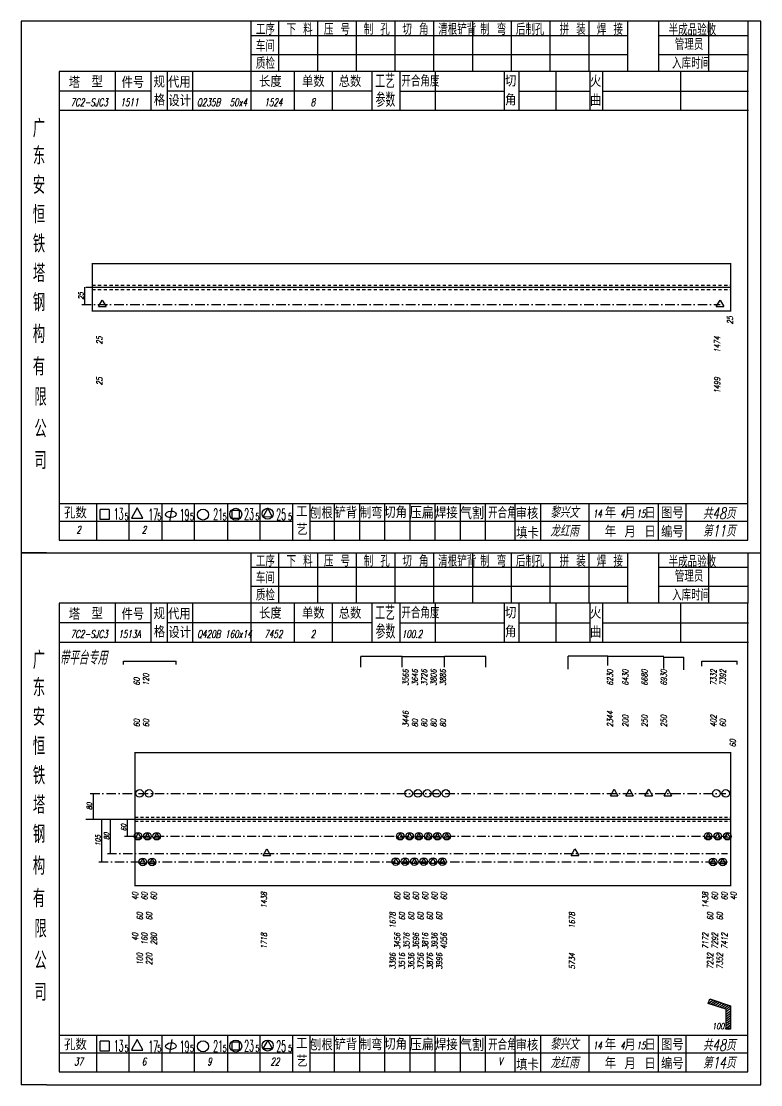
# Model space of a CAD drawing. Header units: millimetres. Extents: x -1378 to 644, y -1773 to 1979.
# Drawn here: x -1079.5 to -785.7, y 550.1 to 972.5 of the extents above; entities that cross this region are included whole.
import ezdxf
from ezdxf.enums import TextEntityAlignment as Align

# ---------------------------------------------------------------- set-up
doc = ezdxf.new("R2010")
doc.units = ezdxf.units.MM
doc.linetypes.add('LPY8', pattern=[0.009000000000000001, 0.005, -0.004])
doc.linetypes.add('LPY9', pattern=[0.025, 0.015, -0.005, 0, -0.005])
for name, color, linetype in [('1', 7, 'Continuous'), ('2', 7, 'Continuous'), ('21', 7, 'Continuous')]:
    doc.layers.add(name, color=color, linetype=linetype)
doc.styles.add('hz', font='txt.shx', dxfattribs={"width": 0.7, "oblique": 12, "bigfont": 'hztxt.shx'})
doc.dimstyles.new('ISO-25', dxfattribs={"dimscale": 0.001, "dimtxt": 2.5, "dimasz": 2.5, "dimexe": 1.25, "dimexo": 0.625, "dimtad": 1, "dimtxsty": 'Standard', "dimcen": 2.5, "dimadec": 0, "dimazin": 0, "dimtfac": 1, "dimtmove": 0, "dimatfit": 3, "dimfxl": 0, "dimarcsym": 0})

# ---------------------------------------------------------------- blocks, each defined once
blk = doc.blocks.new('xytfsc')
at = {"color": 243}
for p, q in [((-0.08180189302063978, 0.1756660281181866), (-0.08180189302063978, -0.03550000000000003)), ((0.2119981069793931, 0.1756660281181865), (-0.08180189302063978, 0.1756660281181865)), ((0.009343547070755576, 0.1756660281181865), (0.009343547070755576, 0.155714770919089)), ((0.02043905911145261, 0.1756660281181865), (0.02043905911145261, 0.1557118104779665)), ((0.03583905911145224, 0.1756660281181865), (0.03583905911145224, 0.1557118104779665)), ((0.05123905911145188, 0.1756660281181865), (0.05123905911145188, 0.1557118104779665)), ((0.0666390591114514, 0.1756660281181865), (0.06663905911145152, 0.1557118104779665)), ((0.08203905911145126, 0.1756660281181865), (0.08203905911145115, 0.1557118104779665)), ((0.09743905911145079, 0.1756660281181865), (0.09743905911145079, 0.1557118104779665)), ((0.1128390591114504, 0.1756660281181865), (0.1128390591114504, 0.1557118104779665)), ((0.1282390591114501, 0.1756660281181865), (0.1282390591114501, 0.1557118104779665)), ((0.1436390591114496, 0.1756660281181865), (0.1436390591114497, 0.1557118104779665)), ((0.1590390591114494, 0.1756660281181865), (0.1590390591114493, 0.1557118104779665)), ((0.1590390591114494, 0.1756660281181865), (0.1590390591114493, 0.1557118104779665)), ((0.1713881142505892, 0.1756660281181865), (0.1713881142505892, 0.1556970395588582)), ((0.1912480675326801, 0.1756660281181865), (0.1912480675326801, 0.1556970395588582)), ((0.2069206040023625, 0.1756660281181865), (0.2069206040023625, 0.1556999999999807)), ((0.2119981069793931, 0.1456999999999898), (0.2119981069793931, 0.1756660281181866)), ((0.1590390591114492, 0.1699052611793964), (0.009343547070755465, 0.1699052611793964)), ((0.2069206040023625, 0.1699052611793964), (0.1713881142505892, 0.1699052611793964)), ((0.1590390591114492, 0.1623816372641632), (0.009343547070755465, 0.1623816372641632)), ((0.2069206040023625, 0.1623816372641632), (0.1713881142505892, 0.1623816372641632)), ((-0.06670189302062168, 0.1556999999999807), (-0.06670189302062168, -0.03041769200676575)), ((0.2069206040023625, 0.1556999999999807), (-0.06670189302062168, 0.1556999999999807)), ((-0.04446205990117902, 0.155710395888902), (-0.04446205990117902, 0.1402103958889274)), ((-0.01376276607479154, 0.1557706927281533), (-0.01376276607479154, 0.1402706927281788)), ((0.009343547070755576, 0.155714770919089), (0.009343547070755576, 0.1402147709191144)), ((0.02656845232527816, 0.1557985932079323), (0.02656845232527816, 0.1402985932079577)), ((0.04170315627649701, 0.1557985932079323), (0.04170315627649701, 0.1402985932079577)), ((0.05749081008329371, 0.1556970395588582), (0.05749081008329371, 0.1401970395588268)), ((0.06860905819851781, 0.1556999999999807), (0.06860905819851781, 0.1401970395588268)), ((0.08264511791261897, 0.1556970395588582), (0.08264511791261897, 0.1401970395588268)), ((0.1101013382460957, 0.1556970395588582), (0.1101013382460957, 0.1401970395588268)), ((0.115893155820657, 0.1556970395588582), (0.115893155820657, 0.1401970395588268)), ((0.1305946114652267, 0.1556970395588582), (0.1305946114652267, 0.1401970395588268)), ((0.144136461840929, 0.1556970395588582), (0.144136461840929, 0.1401970395588268)), ((0.149150303690447, 0.1556970395588582), (0.149150303690447, 0.1401970395588268)), ((0.1800706029964368, 0.1556970395588582), (0.1800706029964368, 0.1401970395588268)), ((0.2069206040023625, -0.03041769200676575), (0.2069206040023625, 0.1556999999999807)), ((-0.03023245648975659, 0.1478930030858255), (-0.06670189302062168, 0.1478930030858255)), ((0.05749081008329371, 0.1479470395588141), (-0.02368604084782133, 0.1479470395588141)), ((0.06860905819851781, 0.1479470395588141), (0.1101013382460957, 0.1479470395588141)), ((0.115893155820657, 0.1479470395588141), (0.144136461840929, 0.1479470395588141)), ((0.149150303690447, 0.1479470395588141), (0.2070965826822823, 0.1479470395588141)), ((0.2119981069793931, -0.03550000000000003), (0.2119981069793931, 0.1456999999999898)), ((0.2070965826822823, 0.1401970395588268), (-0.06670189302062168, 0.1401970395588268)), ((-0.06670189302062168, -0.01580359560226546), (0.2069206040023625, -0.01580359560226546)), ((-0.05192775084779611, -0.01580359560226546), (-0.05192775084779611, -0.03041769200676575)), ((-0.0389277508478193, -0.03041769200676575), (-0.0389277508478193, -0.01580359560226546)), ((-0.02592775084778565, -0.01580359560226546), (-0.02592775084778565, -0.03041769200676575)), ((-0.01292775084780884, -0.03041769200676575), (-0.01292775084780884, -0.01580359560226546)), ((7.224915222481254e-05, -0.01580359560226546), (7.224915222481254e-05, -0.03041769200676575)), ((0.01307224915220162, -0.0302819796132649), (0.01307224915220162, -0.01580359560226546)), ((0.0426919161558027, -0.03036583533575871), (0.0426919161558027, -0.01570061183649435)), ((0.05269191615579361, -0.03036583533575871), (0.05269191615579361, -0.01570061183649435)), ((0.06269191615578451, -0.03036583533575871), (0.06269191615578451, -0.01570061183649435)), ((0.07269191615577542, -0.03036583533575871), (0.07269191615577542, -0.01570061183649435)), ((0.08269191615576632, -0.03036583533575871), (0.08269191615576632, -0.01570061183649435)), ((0.09269191615581407, -0.03036583533575871), (0.09269191615581407, -0.01570061183649435)), ((0.102691916155805, -0.03036583533575871), (0.102691916155805, -0.01570061183649435)), ((0.1144049236795291, -0.03053781203299016), (0.1144049236795291, -0.01587258853372581)), ((0.1246095262382875, -0.03053264624507895), (0.1246095262382875, -0.0158674227458146)), ((0.1437750562829757, -0.0304212194424604), (0.1437750562829757, -0.01575599594319604)), ((0.1713153053457569, -0.03044566928007092), (0.1713153053457569, -0.01578044578080656)), ((0.1823401508876538, -0.03042733090642108), (0.1823401508876538, -0.01576210740709988)), ((-0.05048480263676025, -0.02216373035882774), (-0.05048480263676025, -0.01822926644671091)), ((-0.04686708076590718, -0.01822926644671091), (-0.05048480263676025, -0.01822926644671091)), ((-0.04686708076590718, -0.01822926644671091), (-0.04686708076590718, -0.02216373035882774)), ((-0.03572373924024019, -0.01759791586492659), (-0.03800989078163808, -0.02169668912300543)), ((-0.03346529881744742, -0.02166899407642225), (-0.03572373924024019, -0.01759791586492659)), ((-0.02200695944068853, -0.01759838219815996), (-0.02293684695340004, -0.02300541378001347)), ((0.004830003859665921, -0.01861207898791511), (0.00193582636299483, -0.01861207898791511)), ((0.00193582636299483, -0.02175965011757447), (0.00193582636299483, -0.01861207898791511)), ((0.004830003859665921, -0.01861207898791511), (0.004830003859665921, -0.02175965011757447)), ((0.01611402239055282, -0.01775831488304042), (0.01428510115741177, -0.02103733348950348)), ((0.01431171815258325, -0.02108781472843296), (0.01794739172399262, -0.02107673604096866)), ((0.01792077472882114, -0.02101517745221421), (0.01611402239055282, -0.01775831488304042)), ((0.02607224915217843, -0.02298197961327836), (-0.06670189302062168, -0.02298197961327836)), ((-0.04686708076590718, -0.02216373035882774), (-0.05048480263676025, -0.02216373035882774)), ((-0.03800005462673595, -0.02172372488995328), (-0.03347897966173774, -0.02172372488995328)), ((0.004830003859665921, -0.02175965011757447), (0.00193582636299483, -0.02175965011757447)), ((0.03293604349468582, -0.02282133209506404), (0.2069206040023625, -0.02282133209506404)), ((-0.06670189302062168, -0.03041769200676575), (0.2069206040023625, -0.03041769200676575)), ((-0.07180189302064888, -0.03550000000000003), (-0.08180189302063978, -0.03550000000000003)), ((-0.07180189302064888, -0.03550000000000003), (0.2119981069793931, -0.03550000000000003))]:
    blk.add_line(p, q, dxfattribs=at)
at = {"color": 25}
for p, q in [((-0.03023245648975659, 0.1401430030857814), (-0.03023245648975659, 0.1556430030858127)), ((-0.02369509745372567, 0.1402529613678912), (-0.02369509745372567, 0.1557529613679225)), ((0.02607224915217843, -0.0302819796132649), (0.02607224915217843, -0.01568197961323498)), ((0.03297843533735489, -0.03048923032871292), (0.03297843533735489, -0.015889230328683))]:
    blk.add_line(p, q, dxfattribs=at)
at = {"color": 243}
for centre, radius in [((-0.009582155382162783, -0.02025092920551791), 0.00217561732827997), ((0.003407718477063226, -0.02014333020655207), 0.002369953329622078), ((0.01609636409548842, -0.0199313602378634), 0.00217561732827997)]:
    blk.add_circle(centre, radius, dxfattribs=at)
blk.add_ellipse((-0.02237046103383078, -0.02015827340265836), major_axis=(-0.002062659495382668, -0.0001351756295155492), ratio=0.631198260949918, dxfattribs=at)
at = {"color": 243, "style": 'hz'}
for s, height, width, p in [('工序', 0.0045, 0.7, (0.01141078938846307, 0.1702582894362837)), ('下 料', 0.0045, 0.7, (0.02359805093865874, 0.1702582894362837)), ('压 号', 0.0045, 0.7, (0.03844793515955247, 0.1702582894362837)), ('制 孔', 0.0045, 0.7, (0.05425820382671931, 0.1702582894362837)), ('切 角', 0.0045, 0.7, (0.06959885115699593, 0.1702582894362837)), ('清根铲背 ', 0.0045, 0.7, (0.08384982621404846, 0.1702582894362837)), (' 制 弯', 0.0045, 0.7, (0.0977236024752125, 0.1702582894362837)), (' 后制孔', 0.0045, 0.7, (0.1119142199866298, 0.1702582894362837)), ('拼 装', 0.0045, 0.7, (0.1320676244899056, 0.1702582894362837)), (' 焊 接', 0.0045, 0.7, (0.1440676463303413, 0.1702582894362837)), ('半成品验收', 0.0045, 0.7, (0.1754148552770184, 0.17009081662611)), ('管理员', 0.0045, 0.7, (0.1778732141532154, 0.1642803059513241)), ('车间', 0.0045, 0.7, (0.01141078938846307, 0.1636468545306323)), ('质检', 0.0045, 0.7, (0.01141078938846307, 0.156762344220953)), ('入库时间', 0.0045, 0.7, (0.1767723680015715, 0.1568099015570553)), ('工艺', 0.0056, 0.7, (0.0587989906382228, 0.1490577820888024)), ('开合角度', 0.0045, 0.7, (0.06923366991591651, 0.1497418554182122)), ('参数', 0.0056, 0.7, (0.05897301172157599, 0.1416372668027879)), ('广', 0.006999999999999999, 0.7, (-0.07719585007359397, 0.1295954538279165)), ('东', 0.006999999999999999, 0.7, (-0.07719585007359397, 0.1187447526499018)), ('安', 0.006999999999999999, 0.7, (-0.07719585007359397, 0.1070945280846008)), ('恒', 0.006999999999999999, 0.7, (-0.07719585007359397, 0.09542786141794474)), ('铁', 0.006999999999999999, 0.7, (-0.07719585007359397, 0.08376119475123184)), ('塔', 0.006999999999999999, 0.7, (-0.07719585007359397, 0.07209452808457578)), ('钢', 0.006999999999999999, 0.7, (-0.07719585007359397, 0.06049329061205705)), ('构', 0.006999999999999999, 0.7, (-0.07719585007359397, 0.04788110145058405)), ('有', 0.006999999999999999, 0.7, (-0.07719585007359397, 0.03500140037114258)), ('限', 0.006999999999999999, 0.7, (-0.07658584270095103, 0.02293366727998497)), ('公', 0.006999999999999999, 0.7, (-0.07658584270095103, 0.01031732387083545)), ('司', 0.006999999999999999, 0.7, (-0.07658584270095103, -0.002230952025500332)), ('开合角', 0.0045, 0.7, (0.1036835877846721, -0.02178813139981733)), ('13', 0.0045, 0.5, (-0.04502721137996046, -0.02227006754184052)), ('5', 0.002693249999999999, 0.6, (-0.04077264305934192, -0.02242096852363423)), ('17', 0.0045, 0.5, (-0.03130114412024965, -0.02253916149793261)), ('5', 0.002693249999999999, 0.6, (-0.02777264305936511, -0.02242096852363423)), ('19', 0.0045, 0.5, (-0.01885191850092893, -0.02259557977048238)), ('5', 0.002693249999999999, 0.6, (-0.0147726430593883, -0.02242096852363423)), ('21', 0.0045, 0.5, (-0.00553038687158447, -0.02237613483582485)), ('5', 0.002693249999999999, 0.6, (-0.00177264305935465, -0.02242096852363423)), ('23', 0.0045, 0.5, (0.006791355083094586, -0.02228307153647896)), ('5', 0.002693249999999999, 0.6, (0.01122735694062216, -0.02242096852363423)), ('25', 0.0045, 0.5, (0.01951661638022928, -0.02242476536251664)), ('5', 0.002693249999999999, 0.6, (0.02422735694065581, -0.02242096852363423))]:
    blk.add_text(s, height=height, dxfattribs=dict(at, width=width)).set_placement(p)
for s, height, p in [('塔', 0.0045, (-0.06291316232997757, 0.1491330645802254)), ('型', 0.0045, (-0.05389800470524675, 0.1494323354525722)), ('单数', 0.0045, (0.02972464180217516, 0.1495488179195508)), ('总数', 0.0045, (0.04431395269088456, 0.1495432887106308)), ('孔数', 0.0045, (-0.06478007560255661, -0.02179219429489015)), ('压扁', 0.0048, (0.07253166959404156, -0.02191633846563085)), ('气割', 0.0048, (0.09248400186405037, -0.02209650407114444)), ('图号', 0.0045, (0.1723960165372483, -0.02179937828155792)), ('编号', 0.0045, (0.1723960165372483, -0.0292993782815511))]:
    blk.add_text(s, height=height, dxfattribs=at).set_placement(p)
at = {"color": 25, "style": 'hz'}
for s, height, p in [('件号', 0.004500000000000001, (-0.04194006886487556, 0.149165076108331)), ('规', 0.0045, (-0.02922751466766782, 0.1493373910887062)), ('代用', 0.0045, (-0.02348416342917459, 0.1492692985372759)), ('长度', 0.004500000000000001, (0.01268450122748221, 0.1495456455800895)), ('切', 0.0045, (0.1103860914289777, 0.1497265722913557)), ('火', 0.0045, (0.1441815548179471, 0.1495717984769971)), ('格', 0.0045, (-0.02914508603325372, 0.1421256806360265)), ('设计', 0.0045, (-0.02335299900025289, 0.1418915802476153)), ('角', 0.0045, (0.1103860914289777, 0.1422265722913625)), ('曲', 0.0045, (0.1441815548179471, 0.142071798477004)), ('铲背', 0.0045, (0.04268726910831278, -0.02168679435850257)), ('制弯', 0.0045, (0.05274347044380023, -0.02179229979843561)), ('切角', 0.0045, (0.06242599489652834, -0.02161270702770074)), ('焊接', 0.0045, (0.08255816148815087, -0.02181036329294378)), ('年', 0.0045, (0.1500464708567216, -0.0217049306504446)), ('工', 0.0045, (0.02740716187170678, -0.02128382374563492)), ('刨根', 0.0045, (0.03295636141248737, -0.02187364499558092)), ('审核', 0.0045, (0.1146189310481128, -0.02199924418447202)), ('月', 0.0045, (0.1578457398947813, -0.02183650049470137)), ('日', 0.0045, (0.165761998036117, -0.02182188700463533)), ('艺', 0.0045, (0.02748576950156634, -0.02837945118942392)), ('填卡', 0.0045, (0.1148046463357838, -0.02976734870644399)), ('年', 0.0045, (0.1500464708567216, -0.02918454778050367)), ('月', 0.0045, (0.1578457398947813, -0.02931611762476044)), ('日', 0.0045, (0.165761998036117, -0.0293015041346944))]:
    blk.add_text(s, height=height, dxfattribs=at).set_placement(p)
blk = doc.blocks.new('li8')
at = {"layer": '21', "color": 7, "linetype": 'LPY8'}
blk.add_line((0, 0), (1, 0), dxfattribs=at)
blk = doc.blocks.new('bo')
at = {"color": 211}
for p, q in [((-1, -0.5773999999999999), (0, 1.154650807568877)), ((0, 1.154650807568877), (1, -0.5773999999999999)), ((-1, -0.5773999999999999), (1, -0.5773999999999999))]:
    blk.add_line(p, q, dxfattribs=at)
blk = doc.blocks.new('li9')
at = {"layer": '21', "color": 210, "linetype": 'LPY9'}
blk.add_line((0, 0), (1, 0), dxfattribs=at)
blk = doc.blocks.new('co')
at = {"color": 211}
blk.add_circle((0, 0), 1, dxfattribs=at)
blk = doc.blocks.new('do')
at = {"color": 211}
for p, q in [((-0.7163570769760446, -0.4136245762459683), (0, 0.8271422774380701)), ((0, 0.8271422774380701), (0.7163570769760446, -0.4136245762459683)), ((-0.7163570769760446, -0.4136245762459683), (0.7163570769760446, -0.4136245762459683))]:
    blk.add_line(p, q, dxfattribs=at)
blk.add_circle((0, 0), 1, dxfattribs=at)
blk = doc.blocks.new('khk')
at = {"color": 243}
for p, q in [((-0.009898004114630876, 0.01127916461395198), (-0.009175980195387679, 0.0132830171985468)), ((-0.001977346166034843, 0.008821502592287922), (-0.009898004114630876, 0.01127916461395198)), ((-0.009175980195387679, 0.0132830171985468), (0, 0.01020969183622411)), ((-1.387778780781446e-17, 0.0102096918362241), (0, 0)), ((-0.001977346166034843, 0), (-0.001977346166034843, 0.008821502592287922)), ((0, 0), (-0.001977346166034843, 0))]:
    blk.add_line(p, q, dxfattribs=at)
at = {"color": 1}
for p, q in [((-0.009898004114630876, 0.01127916461395198), (-0.00781011595448175, 0.01282554615745019)), ((-0.00938067141557504, 0.01271493209819971), (-0.008788762527620758, 0.01315332578098186)), ((-0.008907724014760754, 0.01096000129054889), (-0.006831469381342728, 0.0124977665339185)), ((-0.007905456266494248, 0.01065712453320641), (-0.005859710273058136, 0.01217229373973568)), ((-0.006915176166624126, 0.01033796120980332), (-0.004881063699919114, 0.01184451411620399)), ((-0.005924896066754004, 0.01001879788640023), (-0.003902417126780092, 0.01151673449267232)), ((-0.004922628318487499, 0.009715921129057753), (-0.002930658018495513, 0.01119126169848949)), ((-0.003932348218617376, 0.00939675780565466), (-0.001952011445356477, 0.01086348207495781)), ((-0.002942068118747254, 0.009077594482251566), (-0.0009733648722174693, 0.01053570245142612)), ((-0.001939800370480749, 0.008774717724909092), (-1.605763932877036e-06, 0.0102102296572433)), ((-0.002014891961588938, 0.003463468598111235), (0, 0.004955785955436286)), ((-0.001977346166034843, 0.007694301464231817), (0, 0.00915881075865915)), ((-0.001977346166034843, 0.006641693266452243), (-1.387778780781446e-17, 0.008106202560879572)), ((-0.001977346166034843, 0.005596493056568078), (-1.387778780781446e-17, 0.00706100235099541)), ((-0.001977346166034843, 0.004543884858788511), (-1.387778780781446e-17, 0.006008394153215846)), ((-0.002014891961588938, 0.002410860400331661), (0, 0.003903177757656712)), ((-0.002014891961588938, 0.001365660190447496), (1.387778780781446e-17, 0.00285797754777254)), ((-0.002014891961588938, 0.0003130519926679287), (0, 0.00180536934999297)), ((-0.001016360486022855, 3.469446951953614e-18), (0, 0.0007527611522134027))]:
    blk.add_line(p, q, dxfattribs=at)
blk = doc.blocks.new('*D80')
at = {"layer": '1', "color": 0, "lineweight": -2}
for p, q in [((-911.3082568579154, 715.9272267212503), (-911.3082568579154, 720.1931736524573)), ((-894.8719651084847, 720.1919236524573), (-911.3057568579153, 720.1919236524573)), ((-894.8694651084846, 715.9272267212503), (-894.8694651084846, 720.1931736524573))]:
    blk.add_line(p, q, dxfattribs=at)
at = {"layer": '1', "color": 0}
for points in [[(-911.3057568579153, 720.1923403191239), (-911.3057568579153, 720.1915069857906), (-911.3082568579154, 720.1919236524573)], [(-894.8719651084847, 720.1923403191239), (-894.8719651084847, 720.1915069857906), (-894.8694651084846, 720.1919236524573)]]:
    blk.add_solid(points, dxfattribs=at)
at = {"layer": 'Defpoints', "color": 0}
for p in [(-911.3082568579154, 720.1919236524573), (-911.3082568579154, 715.9266017212503), (-894.8694651084846, 715.9266017212503)]:
    blk.add_point(p, dxfattribs=at)
at = {"layer": '1', "color": 0, "insert": (-903.0888609832, 720.1937986524573), "char_height": 0.0025, "attachment_point": 5}
blk.add_mtext('110', dxfattribs=at)
blk = doc.blocks.new('*D79')
at = {"layer": '1', "color": 0, "lineweight": -2}
for p, q in [((-944.5491259662837, 715.9272267212503), (-944.5491259662837, 720.1931736524573)), ((-928.112834216853, 720.1919236524573), (-944.5466259662836, 720.1919236524573)), ((-928.110334216853, 715.9272267212503), (-928.110334216853, 720.1931736524573))]:
    blk.add_line(p, q, dxfattribs=at)
at = {"layer": '1', "color": 0}
for points in [[(-944.5466259662836, 720.1923403191239), (-944.5466259662836, 720.1915069857906), (-944.5491259662837, 720.1919236524573)], [(-928.112834216853, 720.1923403191239), (-928.112834216853, 720.1915069857906), (-928.110334216853, 720.1919236524573)]]:
    blk.add_solid(points, dxfattribs=at)
at = {"layer": 'Defpoints', "color": 0}
for p in [(-944.5491259662837, 720.1919236524573), (-944.5491259662837, 715.9266017212503), (-928.110334216853, 715.9266017212503)]:
    blk.add_point(p, dxfattribs=at)
at = {"layer": '1', "color": 0, "insert": (-936.3297300915683, 720.1937986524573), "char_height": 0.0025, "attachment_point": 5}
blk.add_mtext('110', dxfattribs=at)
blk = doc.blocks.new('*D77')
at = {"layer": '1', "color": 0, "lineweight": -2}
for p, q in [((-1038.884050162291, 716.9616213275852), (-1038.884050162291, 718.3577336776914)), ((-1038.881550162291, 718.3564836776914), (-1017.937771806964, 718.3564836776914)), ((-1017.935271806964, 716.9616213275852), (-1017.935271806964, 718.3577336776914))]:
    blk.add_line(p, q, dxfattribs=at)
at = {"layer": '1', "color": 0}
for points in [[(-1038.881550162291, 718.356900344358), (-1038.881550162291, 718.3560670110247), (-1038.884050162291, 718.3564836776914)], [(-1017.937771806964, 718.356900344358), (-1017.937771806964, 718.3560670110247), (-1017.935271806964, 718.3564836776914)]]:
    blk.add_solid(points, dxfattribs=at)
at = {"layer": 'Defpoints', "color": 0}
for p in [(-1017.935271806964, 718.3564836776914), (-1038.884050162291, 716.9609963275852), (-1017.935271806964, 716.9609963275852)]:
    blk.add_point(p, dxfattribs=at)
at = {"layer": '1', "color": 0, "insert": (-1028.409660984627, 718.3583586776914), "char_height": 0.0025, "attachment_point": 5}
blk.add_mtext('180', dxfattribs=at)
blk = doc.blocks.new('*D78')
at = {"layer": '1', "color": 0, "lineweight": -2}
for p, q in [((-809.0527736254516, 716.3142377032176), (-809.0527736254516, 718.3577336776914)), ((-809.0502736254515, 718.3564836776914), (-794.9919120076676, 718.3564836776914)), ((-794.9894120076675, 716.9616213275852), (-794.9894120076675, 718.3577336776914))]:
    blk.add_line(p, q, dxfattribs=at)
at = {"layer": '1', "color": 0}
for points in [[(-809.0502736254515, 718.356900344358), (-809.0502736254515, 718.3560670110247), (-809.0527736254516, 718.3564836776914)], [(-794.9919120076676, 718.356900344358), (-794.9919120076676, 718.3560670110247), (-794.9894120076675, 718.3564836776914)]]:
    blk.add_solid(points, dxfattribs=at)
at = {"layer": 'Defpoints', "color": 0}
for p in [(-794.9894120076675, 718.3564836776914), (-809.0527736254516, 716.3136127032176), (-794.9894120076675, 716.9609963275852)]:
    blk.add_point(p, dxfattribs=at)
at = {"layer": '1', "color": 0, "insert": (-802.0210928165595, 718.3583586776914), "char_height": 0.0025, "attachment_point": 5}
blk.add_mtext('180', dxfattribs=at)
blk = doc.blocks.new('*D85')
at = {"layer": '1', "color": 0, "lineweight": -2}
for p, q in [((-862.1562665040793, 715.1820600661207), (-862.1562665040793, 720.2577169175609)), ((-846.4008254658693, 720.2564669175608), (-862.1537665040793, 720.2564669175608)), ((-846.3983254658692, 716.6134965061641), (-846.3983254658692, 720.2577169175609))]:
    blk.add_line(p, q, dxfattribs=at)
at = {"layer": '1', "color": 0}
for points in [[(-862.1537665040793, 720.2568835842275), (-862.1537665040793, 720.2560502508942), (-862.1562665040793, 720.2564669175608)], [(-846.4008254658693, 720.2568835842275), (-846.4008254658693, 720.2560502508942), (-846.3983254658692, 720.2564669175608)]]:
    blk.add_solid(points, dxfattribs=at)
at = {"layer": 'Defpoints', "color": 0}
for p in [(-862.1562665040793, 720.2564669175608), (-862.1562665040793, 715.1814350661207), (-846.3983254658692, 716.6128715061641)]:
    blk.add_point(p, dxfattribs=at)
at = {"layer": '1', "color": 0, "insert": (-854.2772959849742, 720.2583419175609), "char_height": 0.0025, "attachment_point": 5}
blk.add_mtext('190', dxfattribs=at)
blk = doc.blocks.new('*D86')
at = {"layer": '1', "color": 0, "lineweight": -2}
for p, q in [((-824.2152098678507, 715.3716018212502), (-824.2152098678507, 719.8718415992178)), ((-824.2127098678507, 719.8705915992177), (-816.197834572161, 719.8705915992177)), ((-816.195334572161, 714.9002000307877), (-816.195334572161, 719.8718415992178))]:
    blk.add_line(p, q, dxfattribs=at)
at = {"layer": '1', "color": 0}
for points in [[(-824.2127098678507, 719.8710082658844), (-824.2127098678507, 719.8701749325511), (-824.2152098678507, 719.8705915992177)], [(-816.197834572161, 719.8710082658844), (-816.197834572161, 719.8701749325511), (-816.195334572161, 719.8705915992177)]]:
    blk.add_solid(points, dxfattribs=at)
at = {"layer": 'Defpoints', "color": 0}
for p in [(-816.195334572161, 719.8705915992177), (-824.2152098678507, 715.3709768212502), (-816.195334572161, 714.8995750307877)]:
    blk.add_point(p, dxfattribs=at)
at = {"layer": '1', "color": 0, "insert": (-820.2052722200058, 719.8724665992178), "char_height": 0.0025, "attachment_point": 5}
blk.add_mtext('260', dxfattribs=at)

msp = doc.modelspace()

# ---------------------------------------------------------------- linework, layer by layer
at = {"layer": '1', "color": 7}
for p, q in [((-928.1103342168528, 720.1919236524578), (-911.3082568579152, 720.1919236524578)), ((-846.3983254658691, 720.256466917562), (-824.2152098678507, 720.256466917562))]:
    msp.add_line(p, q, dxfattribs=at)
at = {"layer": '2', "color": 7}
for p, q in [((-1054.280261466482, 859.9929271810454), (-1054.280261466482, 866.7929271810455)), ((-1053.880261466482, 866.7929271810455), (-991.2802614664823, 866.7929271810455)), ((-1051.280261466482, 866.7929271810455), (-797.6802614664823, 866.7929271810455)), ((-1050.880261466482, 665.792927181045), (-1050.880261466482, 655.5929271810439)), ((-1053.880261466482, 655.5929271810439), (-974.2802614664823, 655.5929271810439)), ((-1053.880261466482, 655.5929271810439), (-984.4802614664823, 655.5929271810439)), ((-1047.480261466482, 638.5929271810444), (-1047.480261466482, 655.5929271810439)), ((-1044.080261466482, 641.9929271810436), (-1044.080261466482, 655.5929271810439)), ((-1037.280261466482, 648.7929271810419), (-1037.280261466482, 655.5929271810439)), ((-1034.280261466482, 655.5929271810439), (-797.6802614664823, 655.5929271810439))]:
    msp.add_line(p, q, dxfattribs=at)
at = {"layer": '2', "color": 7, "const_width": 0.5}
for points in [[(-1051.280261466482, 876.1929271810441), (-797.6802614664823, 876.1929271810441), (-797.6802614664823, 857.3929271810448), (-1051.280261466482, 857.3929271810448)], [(-1034.280261466482, 681.9929271810415), (-797.6802614664823, 681.9929271810415), (-797.6802614664823, 629.1929271810441), (-1034.280261466482, 629.1929271810441)]]:
    msp.add_lwpolyline(points, close=True, dxfattribs=at)

# ---------------------------------------------------------------- block references
at = {"layer": '1', "color": 7}
for name, p, xscale, yscale, zscale in [('xytfsc', (-997.6802614664823, 796.7929271810452), 1000, 1000, 1000), ('bo', (-1047.286560679081, 859.9929271810454), 1.5, 1.5, 1.5), ('bo', (-801.840366453359, 859.9929271810454), 1.5, 1.5, 1.5), ('li9', (-1055.480261466482, 859.9929271810454), 253.639895013123, 253.639895013123, 253.639895013123), ('bo', (-843.915773866407, 665.7144538754029), 1.500000000000057, 1.500000000000057, 1.5), ('bo', (-837.8197996313023, 665.7144538754029), 1.500000000000057, 1.500000000000057, 1.5), ('bo', (-830.1998318374216, 665.7144538754029), 1.500000000000057, 1.500000000000057, 1.5), ('bo', (-822.5798640435405, 665.7144538754029), 1.500000000000057, 1.500000000000057, 1.5), ('li9', (-1052.080261466482, 665.792927181045), 252.49500805153, 252.49500805153, 252.49500805153), ('co', (-1032.451469195951, 665.792927181045), 1.5, 1.5, 1.5), ('co', (-1028.751469195951, 665.792927181045), 1.5, 1.5, 1.5), ('co', (-925.589040854566, 665.792927181045), 1.5, 1.5, 1.5), ('co', (-921.889040854566, 665.792927181045), 1.5, 1.5, 1.5), ('co', (-918.189040854566, 665.792927181045), 1.5, 1.5, 1.5), ('co', (-914.4890408545659, 665.792927181045), 1.5, 1.5, 1.5), ('co', (-910.789040854566, 665.792927181045), 1.5, 1.5, 1.5), ('co', (-803.2852534149525, 665.792927181045), 1.5, 1.5, 1.5), ('co', (-799.5852534149525, 665.792927181045), 1.5, 1.5, 1.5), ('li9', (-1038.480261466482, 648.7929271810419), 239.530005367687, 239.530005367687, 239.530005367687), ('do', (-1033.061066619461, 648.7929271810419), 1.5, 1.5, 1.5), ('do', (-1029.361066619461, 648.7929271810419), 1.5, 1.5, 1.5), ('do', (-1025.661066619461, 648.7929271810419), 1.5, 1.5, 1.5), ('do', (-928.920618954405, 648.7929271810419), 1.5, 1.5, 1.5), ('do', (-925.220618954405, 648.7929271810419), 1.5, 1.5, 1.5), ('do', (-921.520618954405, 648.7929271810419), 1.5, 1.5, 1.5), ('do', (-917.820618954405, 648.7929271810419), 1.5, 1.5, 1.5), ('do', (-914.1206189544049, 648.7929271810419), 1.5, 1.5, 1.5), ('do', (-910.420618954405, 648.7929271810419), 1.5, 1.5, 1.5), ('do', (-806.5702238926765, 648.7929271810419), 1.5, 1.5, 1.5), ('do', (-802.7602399957362, 648.7929271810419), 1.5, 1.5, 1.5), ('do', (-798.9502560987956, 648.7929271810419), 1.5, 1.5, 1.5), ('bo', (-981.9158427869331, 641.9929271810436), 1.5, 1.5, 1.5), ('bo', (-859.5086801460313, 641.9929271810436), 1.5, 1.5, 1.5), ('li9', (-1048.680261466482, 638.5929271810444), 249.730005367687, 249.730005367687, 249.730005367687), ('li9', (-1045.280261466482, 641.9929271810436), 246.330005367687, 246.330005367687, 246.330005367687), ('do', (-1031.211066619461, 638.5929271810444), 1.5, 1.5, 1.5), ('do', (-1027.511066619461, 638.5929271810444), 1.5, 1.5, 1.5), ('do', (-930.6834521058889, 638.6915985653557), 1.5, 1.5, 1.5), ('do', (-926.9834521058891, 638.6915985653557), 1.5, 1.5, 1.5), ('do', (-923.2834521058891, 638.6915985653557), 1.5, 1.5, 1.5), ('do', (-919.583452105889, 638.6915985653557), 1.5, 1.5, 1.5), ('do', (-915.883452105889, 638.6915985653557), 1.5, 1.5, 1.5), ('do', (-912.1834521058889, 638.6915985653557), 1.5, 1.5, 1.5), ('do', (-804.6102399957362, 638.5929271810444), 1.5, 1.5, 1.5), ('do', (-800.8002560987957, 638.5929271810444), 1.5, 1.5, 1.5), ('khk', (-797.6802614664823, 572.1929271810428), 900, 900, 900)]:
    msp.add_blockref(name, p, dxfattribs=dict(at, xscale=xscale, yscale=yscale, zscale=zscale))
at = {"layer": '1', "color": 1, "xscale": 1000, "yscale": 1000, "zscale": 1000}
msp.add_blockref('xytfsc', (-997.6802614664823, 585.5929271810436), dxfattribs=at)
at = {"layer": '2', "color": 7}
for p, xscale, yscale, zscale in [((-1051.280261466482, 867.5929271810454), 253.6, 253.6, 253.6), ((-1051.280261466482, 865.9929271810456), 253.6, 253.6, 253.6), ((-1034.280261466482, 656.3929271810421), 236.6, 236.6, 236.6), ((-1034.280261466482, 654.7929271810422), 236.6, 236.6, 236.6)]:
    msp.add_blockref('li8', p, dxfattribs=dict(at, xscale=xscale, yscale=yscale, zscale=zscale))

# ---------------------------------------------------------------- texts
at = {"color": 134, "style": 'hz', "oblique": 12, "width": 0.7}
msp.add_text('带平台专用', height=5.4, dxfattribs=at).set_placement((-1045.414086364677, 716.9224899789879), align=Align.RIGHT)
at = {"layer": '1', "color": 7, "style": 'hz', "oblique": 12, "width": 0.7}
for s, height, p in [('7C2-SJC3', 3, (-1052.480261466482, 938.7929271810447)), ('1511', 3, (-1036.480261466482, 938.7929271810447)), ('Q235B  50x4 ', 3, (-998.7802614664821, 938.7929271810447)), ('1524', 3, (-979.2802614664823, 938.7929271810447)), ('8', 3, (-963.5802614664823, 938.7929271810447)), ('黎兴文', 4.5, (-863.6802614664822, 775.1929271810458)), ('14', 3, (-850.5802614664823, 775.3929271810454)), ('4', 3, (-840.5802614664823, 775.3929271810454)), ('15', 3, (-833.2802614664822, 775.3929271810454)), ('2', 3, (-1056.680261466482, 768.9929271810461)), ('2', 3, (-1030.680261466482, 768.9929271810461)), ('龙红雨', 4.5, (-863.6802614664822, 767.7929271810453)), ('2', 3, (-963.5802614664823, 727.592927181043)), ('黎兴文', 4.5, (-863.6802614664822, 563.9929271810443)), ('14', 3, (-850.5802614664823, 564.1929271810437)), ('4', 3, (-840.5802614664823, 564.1929271810437)), ('15', 3, (-833.2802614664822, 564.1929271810437)), ('37', 3, (-1056.680261466482, 557.7929271810444)), ('6', 3, (-1030.680261466482, 557.7929271810444)), ('9', 3, (-1004.680261466482, 557.7929271810444)), ('22', 3, (-978.6802614664822, 557.7929271810444)), ('V', 3, (-889.0802614664822, 557.8929271810442)), ('龙红雨', 4.5, (-863.6802614664822, 556.5929271810437))]:
    msp.add_text(s, height=height, dxfattribs=at).set_placement(p, align=Align.CENTER)
for s, p in [('25', (-796.7603139599205, 855.2929271810457)), ('25', (-1047.286560679081, 847.2929271810448)), ('1474', (-801.840366453359, 847.2929271810448)), ('25', (-1047.286560679081, 831.092927181047)), ('1499', (-801.840366453359, 831.092927181047)), ('40', (-1033.061066619461, 626.5929271810439)), ('60', (-1029.361066619461, 626.5929271810439)), ('60', (-1025.661066619461, 626.5929271810439)), ('1438', (-981.9158427869331, 626.5929271810439)), ('60', (-928.920618954405, 626.5929271810439)), ('60', (-925.220618954405, 626.5929271810439)), ('60', (-921.520618954405, 626.5929271810439)), ('60', (-917.820618954405, 626.5929271810439)), ('60', (-914.1206189544049, 626.5929271810439)), ('60', (-910.420618954405, 626.5929271810439)), ('1438', (-806.5702238926765, 626.5929271810439)), ('60', (-802.7602399957362, 626.5929271810439)), ('60', (-798.9502560987956, 626.5929271810439)), ('40', (-795.315258782639, 626.5929271810439)), ('60', (-1031.211066619461, 618.5929271810448)), ('60', (-1027.511066619461, 618.5929271810448)), ('1678', (-930.770618954405, 618.5929271810448)), ('60', (-927.0706189544051, 618.5929271810448)), ('60', (-923.370618954405, 618.5929271810448)), ('60', (-919.670618954405, 618.5929271810448)), ('60', (-915.9706189544049, 618.5929271810448)), ('60', (-912.2706189544049, 618.5929271810448)), ('1678', (-859.5086801460313, 618.5929271810448)), ('60', (-804.6102399957362, 618.5929271810448)), ('60', (-800.8002560987957, 618.5929271810448)), ('40', (-1033.061066619461, 610.3929271810426)), ('160', (-1029.361066619461, 610.3929271810426)), ('280', (-1025.661066619461, 610.3929271810426)), ('1718', (-981.9158427869331, 610.3929271810426)), ('3456', (-928.920618954405, 610.3929271810426)), ('3576', (-925.220618954405, 610.3929271810426)), ('3696', (-921.520618954405, 610.3929271810426)), ('3816', (-917.820618954405, 610.3929271810426)), ('3936', (-914.1206189544049, 610.3929271810426)), ('4056', (-910.420618954405, 610.3929271810426)), ('7172', (-806.5702238926765, 610.3929271810426)), ('7292', (-802.7602399957362, 610.3929271810426)), ('7412', (-798.9502560987956, 610.3929271810426)), ('100', (-1031.211066619461, 602.3929271810435)), ('220', (-1027.511066619461, 602.3929271810435)), ('3396', (-930.770618954405, 602.3929271810435)), ('3516', (-927.0706189544051, 602.3929271810435)), ('3636', (-923.370618954405, 602.3929271810435)), ('3756', (-919.670618954405, 602.3929271810435)), ('3876', (-915.9706189544049, 602.3929271810435)), ('3996', (-912.2706189544049, 602.3929271810435)), ('5734', (-859.5086801460313, 602.3929271810435)), ('7232', (-804.6102399957362, 602.3929271810435)), ('7352', (-800.8002560987957, 602.3929271810435))]:
    msp.add_text(s, height=2.3, rotation=90, dxfattribs=at).set_placement(p, align=Align.RIGHT)
for s, height, p in [('共48页', 4.5, (-808.6802614664822, 774.7929271810467)), ('第11页', 4.5, (-808.6802614664822, 767.7929271810453)), ('100.2', 2.3, (-804.9802614664823, 572.1929271810428)), ('共48页', 4.5, (-808.6802614664822, 563.5929271810451)), ('第14页', 4.5, (-808.6802614664822, 556.5929271810437))]:
    msp.add_text(s, height=height, dxfattribs=at).set_placement(p)
at = {"layer": '1', "color": 1, "style": 'hz', "oblique": 12, "width": 0.7}
for s, p in [('7C2-SJC3', (-1052.480261466482, 727.592927181043)), ('1513A', (-1036.480261466482, 727.592927181043)), ('Q420B 160x14', (-998.7802614664821, 727.592927181043)), ('7452', (-979.2802614664823, 727.592927181043))]:
    msp.add_text(s, height=3, dxfattribs=at).set_placement(p, align=Align.CENTER)
at = {"layer": '1', "color": 7, "style": 'hz', "oblique": 12, "width": 0.7}
msp.add_text('100.2', height=3, dxfattribs=at).set_placement((-920.1802614664822, 727.592927181043), align=Align.RIGHT)
for s, p in [('3566', (-925.589040854566, 708.5929271810447)), ('3646', (-921.889040854566, 708.5929271810447)), ('3726', (-918.189040854566, 708.5929271810447)), ('3806', (-914.4890408545659, 708.5929271810447)), ('3886', (-910.789040854566, 708.5929271810447)), ('6230', (-844.3906640429718, 708.5929271810412)), ('6430', (-838.294689807867, 708.5929271810412)), ('6680', (-830.6747220139864, 708.5929271810412)), ('6930', (-823.0547542201053, 708.5929271810412)), ('7332', (-803.2852534149525, 708.5929271810447)), ('7392', (-799.5852534149525, 708.5929271810447)), ('60', (-1032.451469195951, 708.5929271810447)), ('120', (-1028.751469195951, 708.5929271810447)), ('3446', (-925.589040854566, 692.092927181044)), ('2344', (-844.3906640429718, 692.092927181044)), ('60', (-1032.451469195951, 692.092927181044)), ('60', (-1028.751469195951, 692.092927181044)), ('80', (-921.889040854566, 692.092927181044)), ('80', (-918.189040854566, 692.092927181044)), ('80', (-914.4890408545659, 692.092927181044)), ('80', (-910.789040854566, 692.092927181044)), ('200', (-838.294689807867, 692.092927181044)), ('250', (-830.6747220139864, 692.092927181044)), ('250', (-823.0547542201053, 692.092927181044)), ('402', (-803.2852534149523, 692.092927181044)), ('60', (-799.5852534149525, 692.092927181044)), ('60', (-795.6327574407173, 684.092927181045))]:
    msp.add_text(s, height=2.3, rotation=90, dxfattribs=at).set_placement(p)
at = {"layer": '2', "color": 7, "style": 'hz', "oblique": 12, "width": 0.7}
for s, p in [('25', (-1054.780261466482, 863.3929271810446)), ('80', (-1051.380261466482, 660.6929271810427)), ('60', (-1037.780261466482, 652.1929271810448)), ('105', (-1047.980261466482, 647.0929271810423)), ('80', (-1044.580261466482, 648.7929271810419))]:
    msp.add_text(s, height=2, rotation=90, dxfattribs=at).set_placement(p, align=Align.CENTER)

# ---------------------------------------------------------------- dimensions: what is measured, and where the dimension line sits
at = {"layer": '1', "color": 7}
for base, p1, p2, text, picture, middle in [((-1017.935271806964, 718.3564836776914), (-1038.884050162291, 716.9609963275852), (-1017.935271806964, 716.9609963275852), '180', '*D77', (-1028.409660984627, 718.3583586776914)), ((-944.5491259662837, 720.1919236524573), (-928.110334216853, 715.9266017212503), (-944.5491259662837, 715.9266017212503), '110', '*D79', (-936.3297300915683, 720.1937986524573)), ((-911.3082568579154, 720.1919236524573), (-894.8694651084846, 715.9266017212503), (-911.3082568579154, 715.9266017212503), '110', '*D80', (-903.0888609832, 720.1937986524573)), ((-862.1562665040793, 720.2564669175608), (-846.3983254658692, 716.6128715061641), (-862.1562665040793, 715.1814350661207), '190', '*D85', (-854.2772959849742, 720.2583419175609)), ((-816.195334572161, 719.8705915992177), (-824.2152098678507, 715.3709768212502), (-816.195334572161, 714.8995750307877), '260', '*D86', (-820.2052722200058, 719.8724665992178)), ((-794.9894120076675, 718.3564836776914), (-809.0527736254516, 716.3136127032176), (-794.9894120076675, 716.9609963275852), '180', '*D78', (-802.0210928165595, 718.3583586776914))]:
    dim = msp.add_linear_dim(base=base, p1=p1, p2=p2, text=text, dimstyle='ISO-25', override={"dimzin": 0}, dxfattribs=at)
    dim.commit()
    dim.dimension.update_dxf_attribs({"geometry": picture, "text_midpoint": middle})

doc.saveas('drawing.dxf')
